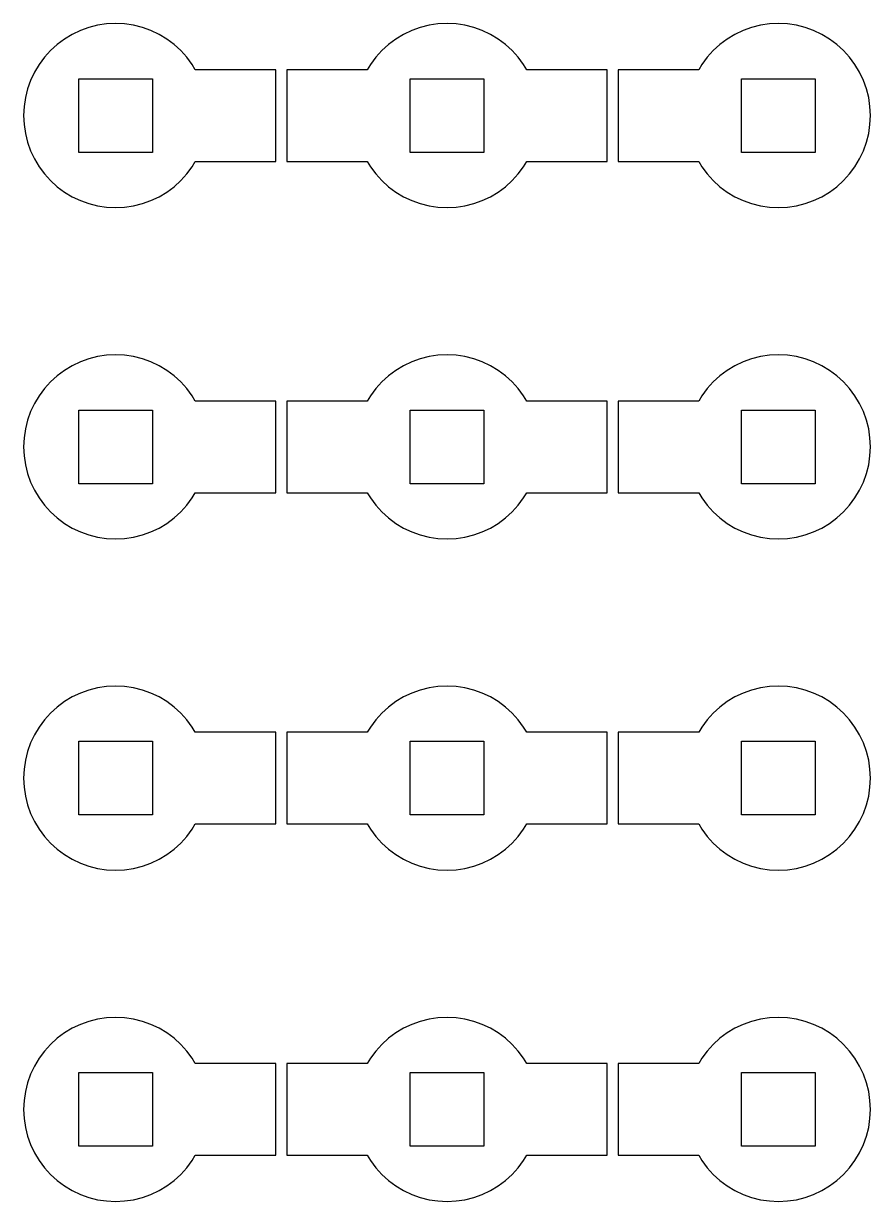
# Model space of a CAD drawing. Extents: x -73 to 181, y -8 to 80.
# Drawn here: x 2 to 25, y 2 to 34 of the extents above; entities that cross this region are included whole.
import ezdxf

# ---------------------------------------------------------------- set-up
doc = ezdxf.new("R2010")
doc.units = 0

msp = doc.modelspace()

# ---------------------------------------------------------------- linework, layer by layer
for p, q in [((4.01228, 33.952), (3.77429, 33.8923)), ((4.25496, 33.988), (4.01228, 33.952)), ((4.5, 34), (4.25496, 33.988)), ((4.74506, 33.988), (4.5, 34)), ((4.98773, 33.952), (4.74506, 33.988)), ((5.22572, 33.8923), (4.98773, 33.952)), ((13.0123, 33.952), (12.7743, 33.8923)), ((13.2549, 33.988), (13.0123, 33.952)), ((13.5, 34), (13.2549, 33.988)), ((13.7451, 33.988), (13.5, 34)), ((13.9877, 33.952), (13.7451, 33.988)), ((14.2257, 33.8923), (13.9877, 33.952)), ((22.0123, 33.952), (21.7743, 33.8923)), ((22.2549, 33.988), (22.0123, 33.952)), ((22.5, 34), (22.2549, 33.988)), ((22.745, 33.988), (22.5, 34)), ((22.9877, 33.952), (22.745, 33.988)), ((23.2257, 33.8923), (22.9877, 33.952)), ((3.32152, 33.7048), (3.11108, 33.5787)), ((3.5433, 33.8097), (3.32152, 33.7048)), ((3.77429, 33.8923), (3.5433, 33.8097)), ((5.45671, 33.8097), (5.22572, 33.8923)), ((5.6785, 33.7048), (5.45671, 33.8097)), ((5.88893, 33.5787), (5.6785, 33.7048)), ((12.3215, 33.7048), (12.1111, 33.5787)), ((12.5433, 33.8097), (12.3215, 33.7048)), ((12.7743, 33.8923), (12.5433, 33.8097)), ((14.4567, 33.8097), (14.2257, 33.8923)), ((14.6785, 33.7048), (14.4567, 33.8097)), ((14.8889, 33.5787), (14.6785, 33.7048)), ((21.3215, 33.7048), (21.1111, 33.5787)), ((21.5433, 33.8097), (21.3215, 33.7048)), ((21.7743, 33.8923), (21.5433, 33.8097)), ((23.4567, 33.8097), (23.2257, 33.8923)), ((23.6785, 33.7048), (23.4567, 33.8097)), ((23.8889, 33.5787), (23.6785, 33.7048)), ((2.91403, 33.4325), (2.73224, 33.2678)), ((3.11108, 33.5787), (2.91403, 33.4325)), ((6.08598, 33.4325), (5.88893, 33.5787)), ((6.26778, 33.2678), (6.08598, 33.4325)), ((11.914, 33.4325), (11.7322, 33.2678)), ((12.1111, 33.5787), (11.914, 33.4325)), ((15.086, 33.4325), (14.8889, 33.5787)), ((15.2678, 33.2678), (15.086, 33.4325)), ((20.914, 33.4325), (20.7322, 33.2678)), ((21.1111, 33.5787), (20.914, 33.4325)), ((24.086, 33.4325), (23.8889, 33.5787)), ((24.2678, 33.2678), (24.086, 33.4325)), ((2.56747, 33.086), (2.42134, 32.8889)), ((2.73224, 33.2678), (2.56747, 33.086)), ((6.43254, 33.086), (6.26778, 33.2678)), ((6.57867, 32.8889), (6.43254, 33.086)), ((11.5675, 33.086), (11.4213, 32.8889)), ((11.7322, 33.2678), (11.5675, 33.086)), ((15.4325, 33.086), (15.2678, 33.2678)), ((15.5787, 32.8889), (15.4325, 33.086)), ((20.5675, 33.086), (20.4213, 32.8889)), ((20.7322, 33.2678), (20.5675, 33.086)), ((24.4325, 33.086), (24.2678, 33.2678)), ((24.5787, 32.8889), (24.4325, 33.086)), ((2.29521, 32.6785), (2.19031, 32.4567)), ((2.42134, 32.8889), (2.29521, 32.6785)), ((6.66493, 32.745), (6.57867, 32.8889)), ((8.85001, 32.745), (6.66493, 32.745)), ((8.85001, 30.255), (8.85001, 32.745)), ((11.3351, 32.745), (9.14999, 32.745)), ((9.14999, 32.745), (9.14999, 30.255)), ((11.4213, 32.8889), (11.3351, 32.745)), ((15.6649, 32.745), (15.5787, 32.8889)), ((17.85, 32.745), (15.6649, 32.745)), ((17.85, 30.255), (17.85, 32.745)), ((20.3351, 32.745), (18.15, 32.745)), ((18.15, 32.745), (18.15, 30.255)), ((20.4213, 32.8889), (20.3351, 32.745)), ((24.7048, 32.6785), (24.5787, 32.8889)), ((24.8097, 32.4567), (24.7048, 32.6785)), ((2.19031, 32.4567), (2.10765, 32.2257)), ((3.5, 30.5), (3.5, 32.5)), ((3.5, 32.5), (5.5, 32.5)), ((5.5, 32.5), (5.5, 30.5)), ((12.5, 30.5), (12.5, 32.5)), ((12.5, 32.5), (14.5, 32.5)), ((14.5, 32.5), (14.5, 30.5)), ((21.5, 30.5), (21.5, 32.5)), ((21.5, 32.5), (23.5, 32.5)), ((23.5, 32.5), (23.5, 30.5)), ((24.8923, 32.2257), (24.8097, 32.4567)), ((2.10765, 32.2257), (2.04805, 31.9877)), ((24.952, 31.9877), (24.8923, 32.2257)), ((2.01204, 31.745), (2, 31.5)), ((2.04805, 31.9877), (2.01204, 31.745)), ((24.988, 31.745), (24.952, 31.9877)), ((25, 31.5), (24.988, 31.745)), ((2, 31.5), (2.01204, 31.255)), ((24.988, 31.255), (25, 31.5)), ((2.01204, 31.255), (2.04805, 31.0123)), ((24.952, 31.0123), (24.988, 31.255)), ((2.04805, 31.0123), (2.10765, 30.7743)), ((2.10765, 30.7743), (2.19031, 30.5433)), ((24.8097, 30.5433), (24.8923, 30.7743)), ((24.8923, 30.7743), (24.952, 31.0123)), ((2.19031, 30.5433), (2.29521, 30.3215)), ((5.5, 30.5), (3.5, 30.5)), ((14.5, 30.5), (12.5, 30.5)), ((23.5, 30.5), (21.5, 30.5)), ((24.7048, 30.3215), (24.8097, 30.5433)), ((2.29521, 30.3215), (2.42134, 30.1111)), ((2.42134, 30.1111), (2.56747, 29.914)), ((6.43254, 29.914), (6.57867, 30.1111)), ((6.57867, 30.1111), (6.66493, 30.255)), ((6.66493, 30.255), (8.85001, 30.255)), ((9.14999, 30.255), (11.3351, 30.255)), ((11.3351, 30.255), (11.4213, 30.1111)), ((11.4213, 30.1111), (11.5675, 29.914)), ((15.4325, 29.914), (15.5787, 30.1111)), ((15.5787, 30.1111), (15.6649, 30.255)), ((15.6649, 30.255), (17.85, 30.255)), ((18.15, 30.255), (20.3351, 30.255)), ((20.3351, 30.255), (20.4213, 30.1111)), ((20.4213, 30.1111), (20.5675, 29.914)), ((24.4325, 29.914), (24.5787, 30.1111)), ((24.5787, 30.1111), (24.7048, 30.3215)), ((2.56747, 29.914), (2.73224, 29.7322)), ((6.26778, 29.7322), (6.43254, 29.914)), ((11.5675, 29.914), (11.7322, 29.7322)), ((15.2678, 29.7322), (15.4325, 29.914)), ((20.5675, 29.914), (20.7322, 29.7322)), ((24.2678, 29.7322), (24.4325, 29.914)), ((2.73224, 29.7322), (2.91403, 29.5675)), ((2.91403, 29.5675), (3.11108, 29.4213)), ((5.88893, 29.4213), (6.08598, 29.5675)), ((6.08598, 29.5675), (6.26778, 29.7322)), ((11.7322, 29.7322), (11.914, 29.5675)), ((11.914, 29.5675), (12.1111, 29.4213)), ((14.8889, 29.4213), (15.086, 29.5675)), ((15.086, 29.5675), (15.2678, 29.7322)), ((20.7322, 29.7322), (20.914, 29.5675)), ((20.914, 29.5675), (21.1111, 29.4213)), ((23.8889, 29.4213), (24.086, 29.5675)), ((24.086, 29.5675), (24.2678, 29.7322)), ((3.11108, 29.4213), (3.32152, 29.2952)), ((3.32152, 29.2952), (3.5433, 29.1903)), ((3.5433, 29.1903), (3.77429, 29.1077)), ((5.22572, 29.1077), (5.45671, 29.1903)), ((5.45671, 29.1903), (5.6785, 29.2952)), ((5.6785, 29.2952), (5.88893, 29.4213)), ((12.1111, 29.4213), (12.3215, 29.2952)), ((12.3215, 29.2952), (12.5433, 29.1903)), ((12.5433, 29.1903), (12.7743, 29.1077)), ((14.2257, 29.1077), (14.4567, 29.1903)), ((14.4567, 29.1903), (14.6785, 29.2952)), ((14.6785, 29.2952), (14.8889, 29.4213)), ((21.1111, 29.4213), (21.3215, 29.2952)), ((21.3215, 29.2952), (21.5433, 29.1903)), ((21.5433, 29.1903), (21.7743, 29.1077)), ((23.2257, 29.1077), (23.4567, 29.1903)), ((23.4567, 29.1903), (23.6785, 29.2952)), ((23.6785, 29.2952), (23.8889, 29.4213)), ((3.77429, 29.1077), (4.01228, 29.048)), ((4.01228, 29.048), (4.25496, 29.012)), ((4.25496, 29.012), (4.5, 29)), ((4.5, 29), (4.74506, 29.012)), ((4.74506, 29.012), (4.98773, 29.048)), ((4.98773, 29.048), (5.22572, 29.1077)), ((12.7743, 29.1077), (13.0123, 29.048)), ((13.0123, 29.048), (13.2549, 29.012)), ((13.2549, 29.012), (13.5, 29)), ((13.5, 29), (13.7451, 29.012)), ((13.7451, 29.012), (13.9877, 29.048)), ((13.9877, 29.048), (14.2257, 29.1077)), ((21.7743, 29.1077), (22.0123, 29.048)), ((22.0123, 29.048), (22.2549, 29.012)), ((22.2549, 29.012), (22.5, 29)), ((22.5, 29), (22.745, 29.012)), ((22.745, 29.012), (22.9877, 29.048)), ((22.9877, 29.048), (23.2257, 29.1077)), ((4.25496, 24.988), (4.01228, 24.952)), ((4.5, 25), (4.25496, 24.988)), ((4.74506, 24.988), (4.5, 25)), ((4.98773, 24.952), (4.74506, 24.988)), ((13.2549, 24.988), (13.0123, 24.952)), ((13.5, 25), (13.2549, 24.988)), ((13.7451, 24.988), (13.5, 25)), ((13.9877, 24.952), (13.7451, 24.988)), ((22.2549, 24.988), (22.0123, 24.952)), ((22.5, 25), (22.2549, 24.988)), ((22.745, 24.988), (22.5, 25)), ((22.9877, 24.952), (22.745, 24.988)), ((3.32152, 24.7048), (3.11108, 24.5787)), ((3.5433, 24.8097), (3.32152, 24.7048)), ((3.77429, 24.8923), (3.5433, 24.8097)), ((4.01228, 24.952), (3.77429, 24.8923)), ((5.22572, 24.8923), (4.98773, 24.952)), ((5.45671, 24.8097), (5.22572, 24.8923)), ((5.6785, 24.7048), (5.45671, 24.8097)), ((5.88893, 24.5787), (5.6785, 24.7048)), ((12.3215, 24.7048), (12.1111, 24.5787)), ((12.5433, 24.8097), (12.3215, 24.7048)), ((12.7743, 24.8923), (12.5433, 24.8097)), ((13.0123, 24.952), (12.7743, 24.8923)), ((14.2257, 24.8923), (13.9877, 24.952)), ((14.4567, 24.8097), (14.2257, 24.8923)), ((14.6785, 24.7048), (14.4567, 24.8097)), ((14.8889, 24.5787), (14.6785, 24.7048)), ((21.3215, 24.7048), (21.1111, 24.5787)), ((21.5433, 24.8097), (21.3215, 24.7048)), ((21.7743, 24.8923), (21.5433, 24.8097)), ((22.0123, 24.952), (21.7743, 24.8923)), ((23.2257, 24.8923), (22.9877, 24.952)), ((23.4567, 24.8097), (23.2257, 24.8923)), ((23.6785, 24.7048), (23.4567, 24.8097)), ((23.8889, 24.5787), (23.6785, 24.7048)), ((2.91403, 24.4325), (2.73224, 24.2678)), ((3.11108, 24.5787), (2.91403, 24.4325)), ((6.08598, 24.4325), (5.88893, 24.5787)), ((6.26778, 24.2678), (6.08598, 24.4325)), ((11.914, 24.4325), (11.7322, 24.2678)), ((12.1111, 24.5787), (11.914, 24.4325)), ((15.086, 24.4325), (14.8889, 24.5787)), ((15.2678, 24.2678), (15.086, 24.4325)), ((20.914, 24.4325), (20.7322, 24.2678)), ((21.1111, 24.5787), (20.914, 24.4325)), ((24.086, 24.4325), (23.8889, 24.5787)), ((24.2678, 24.2678), (24.086, 24.4325)), ((2.56747, 24.086), (2.42134, 23.8889)), ((2.73224, 24.2678), (2.56747, 24.086)), ((6.43254, 24.086), (6.26778, 24.2678)), ((6.57867, 23.8889), (6.43254, 24.086)), ((11.5675, 24.086), (11.4213, 23.8889)), ((11.7322, 24.2678), (11.5675, 24.086)), ((15.4325, 24.086), (15.2678, 24.2678)), ((15.5787, 23.8889), (15.4325, 24.086)), ((20.5675, 24.086), (20.4213, 23.8889)), ((20.7322, 24.2678), (20.5675, 24.086)), ((24.4325, 24.086), (24.2678, 24.2678)), ((24.5787, 23.8889), (24.4325, 24.086)), ((2.42134, 23.8889), (2.29521, 23.6785)), ((6.66493, 23.745), (6.57867, 23.8889)), ((8.85001, 23.745), (6.66493, 23.745)), ((8.85001, 21.255), (8.85001, 23.745)), ((11.3351, 23.745), (9.14999, 23.745)), ((9.14999, 23.745), (9.14999, 21.255)), ((11.4213, 23.8889), (11.3351, 23.745)), ((15.6649, 23.745), (15.5787, 23.8889)), ((17.85, 23.745), (15.6649, 23.745)), ((17.85, 21.255), (17.85, 23.745)), ((20.3351, 23.745), (18.15, 23.745)), ((18.15, 23.745), (18.15, 21.255)), ((20.4213, 23.8889), (20.3351, 23.745)), ((24.7048, 23.6785), (24.5787, 23.8889)), ((2.19031, 23.4567), (2.10765, 23.2257)), ((2.29521, 23.6785), (2.19031, 23.4567)), ((3.5, 21.5), (3.5, 23.5)), ((3.5, 23.5), (5.5, 23.5)), ((5.5, 23.5), (5.5, 21.5)), ((12.5, 21.5), (12.5, 23.5)), ((12.5, 23.5), (14.5, 23.5)), ((14.5, 23.5), (14.5, 21.5)), ((21.5, 21.5), (21.5, 23.5)), ((21.5, 23.5), (23.5, 23.5)), ((23.5, 23.5), (23.5, 21.5)), ((24.8097, 23.4567), (24.7048, 23.6785)), ((24.8923, 23.2257), (24.8097, 23.4567)), ((2.10765, 23.2257), (2.04805, 22.9877)), ((24.952, 22.9877), (24.8923, 23.2257)), ((2.01204, 22.745), (2, 22.5)), ((2.04805, 22.9877), (2.01204, 22.745)), ((24.988, 22.745), (24.952, 22.9877)), ((25, 22.5), (24.988, 22.745)), ((2, 22.5), (2.01204, 22.255)), ((24.988, 22.255), (25, 22.5)), ((2.01204, 22.255), (2.04805, 22.0123)), ((24.952, 22.0123), (24.988, 22.255)), ((2.04805, 22.0123), (2.10765, 21.7743)), ((2.10765, 21.7743), (2.19031, 21.5433)), ((24.8097, 21.5433), (24.8923, 21.7743)), ((24.8923, 21.7743), (24.952, 22.0123)), ((2.19031, 21.5433), (2.29521, 21.3215)), ((5.5, 21.5), (3.5, 21.5)), ((14.5, 21.5), (12.5, 21.5)), ((23.5, 21.5), (21.5, 21.5)), ((24.7048, 21.3215), (24.8097, 21.5433)), ((2.29521, 21.3215), (2.42134, 21.1111)), ((6.57867, 21.1111), (6.66493, 21.255)), ((6.66493, 21.255), (8.85001, 21.255)), ((9.14999, 21.255), (11.3351, 21.255)), ((11.3351, 21.255), (11.4213, 21.1111)), ((15.5787, 21.1111), (15.6649, 21.255)), ((15.6649, 21.255), (17.85, 21.255)), ((18.15, 21.255), (20.3351, 21.255)), ((20.3351, 21.255), (20.4213, 21.1111)), ((24.5787, 21.1111), (24.7048, 21.3215)), ((2.42134, 21.1111), (2.56747, 20.914)), ((2.56747, 20.914), (2.73224, 20.7322)), ((6.26778, 20.7322), (6.43254, 20.914)), ((6.43254, 20.914), (6.57867, 21.1111)), ((11.4213, 21.1111), (11.5675, 20.914)), ((11.5675, 20.914), (11.7322, 20.7322)), ((15.2678, 20.7322), (15.4325, 20.914)), ((15.4325, 20.914), (15.5787, 21.1111)), ((20.4213, 21.1111), (20.5675, 20.914)), ((20.5675, 20.914), (20.7322, 20.7322)), ((24.2678, 20.7322), (24.4325, 20.914)), ((24.4325, 20.914), (24.5787, 21.1111)), ((2.73224, 20.7322), (2.91403, 20.5675)), ((2.91403, 20.5675), (3.11108, 20.4213)), ((5.88893, 20.4213), (6.08598, 20.5675)), ((6.08598, 20.5675), (6.26778, 20.7322)), ((11.7322, 20.7322), (11.914, 20.5675)), ((11.914, 20.5675), (12.1111, 20.4213)), ((14.8889, 20.4213), (15.086, 20.5675)), ((15.086, 20.5675), (15.2678, 20.7322)), ((20.7322, 20.7322), (20.914, 20.5675)), ((20.914, 20.5675), (21.1111, 20.4213)), ((23.8889, 20.4213), (24.086, 20.5675)), ((24.086, 20.5675), (24.2678, 20.7322)), ((3.11108, 20.4213), (3.32152, 20.2952)), ((3.32152, 20.2952), (3.5433, 20.1903)), ((3.5433, 20.1903), (3.77429, 20.1077)), ((5.22572, 20.1077), (5.45671, 20.1903)), ((5.45671, 20.1903), (5.6785, 20.2952)), ((5.6785, 20.2952), (5.88893, 20.4213)), ((12.1111, 20.4213), (12.3215, 20.2952)), ((12.3215, 20.2952), (12.5433, 20.1903)), ((12.5433, 20.1903), (12.7743, 20.1077)), ((14.2257, 20.1077), (14.4567, 20.1903)), ((14.4567, 20.1903), (14.6785, 20.2952)), ((14.6785, 20.2952), (14.8889, 20.4213)), ((21.1111, 20.4213), (21.3215, 20.2952)), ((21.3215, 20.2952), (21.5433, 20.1903)), ((21.5433, 20.1903), (21.7743, 20.1077)), ((23.2257, 20.1077), (23.4567, 20.1903)), ((23.4567, 20.1903), (23.6785, 20.2952)), ((23.6785, 20.2952), (23.8889, 20.4213)), ((3.77429, 20.1077), (4.01228, 20.048)), ((4.01228, 20.048), (4.25496, 20.012)), ((4.25496, 20.012), (4.5, 20)), ((4.5, 20), (4.74506, 20.012)), ((4.74506, 20.012), (4.98773, 20.048)), ((4.98773, 20.048), (5.22572, 20.1077)), ((12.7743, 20.1077), (13.0123, 20.048)), ((13.0123, 20.048), (13.2549, 20.012)), ((13.2549, 20.012), (13.5, 20)), ((13.5, 20), (13.7451, 20.012)), ((13.7451, 20.012), (13.9877, 20.048)), ((13.9877, 20.048), (14.2257, 20.1077)), ((21.7743, 20.1077), (22.0123, 20.048)), ((22.0123, 20.048), (22.2549, 20.012)), ((22.2549, 20.012), (22.5, 20)), ((22.5, 20), (22.745, 20.012)), ((22.745, 20.012), (22.9877, 20.048)), ((22.9877, 20.048), (23.2257, 20.1077)), ((4.5, 16), (4.25496, 15.988)), ((4.74506, 15.988), (4.5, 16)), ((13.5, 16), (13.2549, 15.988)), ((13.7451, 15.988), (13.5, 16)), ((22.5, 16), (22.2549, 15.988)), ((22.745, 15.988), (22.5, 16)), ((3.32152, 15.7048), (3.11108, 15.5787)), ((3.5433, 15.8097), (3.32152, 15.7048)), ((3.77429, 15.8923), (3.5433, 15.8097)), ((4.01228, 15.952), (3.77429, 15.8923)), ((4.25496, 15.988), (4.01228, 15.952)), ((4.98773, 15.952), (4.74506, 15.988)), ((5.22572, 15.8923), (4.98773, 15.952)), ((5.45671, 15.8097), (5.22572, 15.8923)), ((5.6785, 15.7048), (5.45671, 15.8097)), ((5.88893, 15.5787), (5.6785, 15.7048)), ((12.3215, 15.7048), (12.1111, 15.5787)), ((12.5433, 15.8097), (12.3215, 15.7048)), ((12.7743, 15.8923), (12.5433, 15.8097)), ((13.0123, 15.952), (12.7743, 15.8923)), ((13.2549, 15.988), (13.0123, 15.952)), ((13.9877, 15.952), (13.7451, 15.988)), ((14.2257, 15.8923), (13.9877, 15.952)), ((14.4567, 15.8097), (14.2257, 15.8923)), ((14.6785, 15.7048), (14.4567, 15.8097)), ((14.8889, 15.5787), (14.6785, 15.7048)), ((21.3215, 15.7048), (21.1111, 15.5787)), ((21.5433, 15.8097), (21.3215, 15.7048)), ((21.7743, 15.8923), (21.5433, 15.8097)), ((22.0123, 15.952), (21.7743, 15.8923)), ((22.2549, 15.988), (22.0123, 15.952)), ((22.9877, 15.952), (22.745, 15.988)), ((23.2257, 15.8923), (22.9877, 15.952)), ((23.4567, 15.8097), (23.2257, 15.8923)), ((23.6785, 15.7048), (23.4567, 15.8097)), ((23.8889, 15.5787), (23.6785, 15.7048)), ((2.91403, 15.4325), (2.73224, 15.2678)), ((3.11108, 15.5787), (2.91403, 15.4325)), ((6.08598, 15.4325), (5.88893, 15.5787)), ((6.26778, 15.2678), (6.08598, 15.4325)), ((11.914, 15.4325), (11.7322, 15.2678)), ((12.1111, 15.5787), (11.914, 15.4325)), ((15.086, 15.4325), (14.8889, 15.5787)), ((15.2678, 15.2678), (15.086, 15.4325)), ((20.914, 15.4325), (20.7322, 15.2678)), ((21.1111, 15.5787), (20.914, 15.4325)), ((24.086, 15.4325), (23.8889, 15.5787)), ((24.2678, 15.2678), (24.086, 15.4325)), ((2.56747, 15.086), (2.42134, 14.8889)), ((2.73224, 15.2678), (2.56747, 15.086)), ((6.43254, 15.086), (6.26778, 15.2678)), ((6.57867, 14.8889), (6.43254, 15.086)), ((11.5675, 15.086), (11.4213, 14.8889)), ((11.7322, 15.2678), (11.5675, 15.086)), ((15.4325, 15.086), (15.2678, 15.2678)), ((15.5787, 14.8889), (15.4325, 15.086)), ((20.5675, 15.086), (20.4213, 14.8889)), ((20.7322, 15.2678), (20.5675, 15.086)), ((24.4325, 15.086), (24.2678, 15.2678)), ((24.5787, 14.8889), (24.4325, 15.086)), ((2.42134, 14.8889), (2.29521, 14.6785)), ((6.66493, 14.745), (6.57867, 14.8889)), ((8.85001, 14.745), (6.66493, 14.745)), ((8.85001, 12.255), (8.85001, 14.745)), ((11.3351, 14.745), (9.14999, 14.745)), ((9.14999, 14.745), (9.14999, 12.255)), ((11.4213, 14.8889), (11.3351, 14.745)), ((15.6649, 14.745), (15.5787, 14.8889)), ((17.85, 14.745), (15.6649, 14.745)), ((17.85, 12.255), (17.85, 14.745)), ((20.3351, 14.745), (18.15, 14.745)), ((18.15, 14.745), (18.15, 12.255)), ((20.4213, 14.8889), (20.3351, 14.745)), ((24.7048, 14.6785), (24.5787, 14.8889)), ((2.19031, 14.4567), (2.10765, 14.2257)), ((2.29521, 14.6785), (2.19031, 14.4567)), ((3.5, 12.5), (3.5, 14.5)), ((3.5, 14.5), (5.5, 14.5)), ((5.5, 14.5), (5.5, 12.5)), ((12.5, 12.5), (12.5, 14.5)), ((12.5, 14.5), (14.5, 14.5)), ((14.5, 14.5), (14.5, 12.5)), ((21.5, 12.5), (21.5, 14.5)), ((21.5, 14.5), (23.5, 14.5)), ((23.5, 14.5), (23.5, 12.5)), ((24.8097, 14.4567), (24.7048, 14.6785)), ((24.8923, 14.2257), (24.8097, 14.4567)), ((2.10765, 14.2257), (2.04805, 13.9877)), ((24.952, 13.9877), (24.8923, 14.2257)), ((2.04805, 13.9877), (2.01204, 13.745)), ((24.988, 13.745), (24.952, 13.9877)), ((2.01204, 13.745), (2, 13.5)), ((2, 13.5), (2.01204, 13.255)), ((25, 13.5), (24.988, 13.745)), ((24.988, 13.255), (25, 13.5)), ((2.01204, 13.255), (2.04805, 13.0123)), ((24.952, 13.0123), (24.988, 13.255)), ((2.04805, 13.0123), (2.10765, 12.7743)), ((24.8923, 12.7743), (24.952, 13.0123)), ((2.10765, 12.7743), (2.19031, 12.5433)), ((2.19031, 12.5433), (2.29521, 12.3215)), ((5.5, 12.5), (3.5, 12.5)), ((14.5, 12.5), (12.5, 12.5)), ((23.5, 12.5), (21.5, 12.5)), ((24.7048, 12.3215), (24.8097, 12.5433)), ((24.8097, 12.5433), (24.8923, 12.7743)), ((2.29521, 12.3215), (2.42134, 12.1111)), ((6.57867, 12.1111), (6.66493, 12.255)), ((6.66493, 12.255), (8.85001, 12.255)), ((9.14999, 12.255), (11.3351, 12.255)), ((11.3351, 12.255), (11.4213, 12.1111)), ((15.5787, 12.1111), (15.6649, 12.255)), ((15.6649, 12.255), (17.85, 12.255)), ((18.15, 12.255), (20.3351, 12.255)), ((20.3351, 12.255), (20.4213, 12.1111)), ((24.5787, 12.1111), (24.7048, 12.3215)), ((2.42134, 12.1111), (2.56747, 11.914)), ((2.56747, 11.914), (2.73224, 11.7322)), ((6.26778, 11.7322), (6.43254, 11.914)), ((6.43254, 11.914), (6.57867, 12.1111)), ((11.4213, 12.1111), (11.5675, 11.914)), ((11.5675, 11.914), (11.7322, 11.7322)), ((15.2678, 11.7322), (15.4325, 11.914)), ((15.4325, 11.914), (15.5787, 12.1111)), ((20.4213, 12.1111), (20.5675, 11.914)), ((20.5675, 11.914), (20.7322, 11.7322)), ((24.2678, 11.7322), (24.4325, 11.914)), ((24.4325, 11.914), (24.5787, 12.1111)), ((2.73224, 11.7322), (2.91403, 11.5675)), ((2.91403, 11.5675), (3.11108, 11.4213)), ((5.88893, 11.4213), (6.08598, 11.5675)), ((6.08598, 11.5675), (6.26778, 11.7322)), ((11.7322, 11.7322), (11.914, 11.5675)), ((11.914, 11.5675), (12.1111, 11.4213)), ((14.8889, 11.4213), (15.086, 11.5675)), ((15.086, 11.5675), (15.2678, 11.7322)), ((20.7322, 11.7322), (20.914, 11.5675)), ((20.914, 11.5675), (21.1111, 11.4213)), ((23.8889, 11.4213), (24.086, 11.5675)), ((24.086, 11.5675), (24.2678, 11.7322)), ((3.11108, 11.4213), (3.32152, 11.2952)), ((3.32152, 11.2952), (3.5433, 11.1903)), ((5.45671, 11.1903), (5.6785, 11.2952)), ((5.6785, 11.2952), (5.88893, 11.4213)), ((12.1111, 11.4213), (12.3215, 11.2952)), ((12.3215, 11.2952), (12.5433, 11.1903)), ((14.4567, 11.1903), (14.6785, 11.2952)), ((14.6785, 11.2952), (14.8889, 11.4213)), ((21.1111, 11.4213), (21.3215, 11.2952)), ((21.3215, 11.2952), (21.5433, 11.1903)), ((23.4567, 11.1903), (23.6785, 11.2952)), ((23.6785, 11.2952), (23.8889, 11.4213)), ((3.5433, 11.1903), (3.77429, 11.1077)), ((3.77429, 11.1077), (4.01228, 11.048)), ((4.01228, 11.048), (4.25496, 11.012)), ((4.25496, 11.012), (4.5, 11)), ((4.5, 11), (4.74506, 11.012)), ((4.74506, 11.012), (4.98773, 11.048)), ((4.98773, 11.048), (5.22572, 11.1077)), ((5.22572, 11.1077), (5.45671, 11.1903)), ((12.5433, 11.1903), (12.7743, 11.1077)), ((12.7743, 11.1077), (13.0123, 11.048)), ((13.0123, 11.048), (13.2549, 11.012)), ((13.2549, 11.012), (13.5, 11)), ((13.5, 11), (13.7451, 11.012)), ((13.7451, 11.012), (13.9877, 11.048)), ((13.9877, 11.048), (14.2257, 11.1077)), ((14.2257, 11.1077), (14.4567, 11.1903)), ((21.5433, 11.1903), (21.7743, 11.1077)), ((21.7743, 11.1077), (22.0123, 11.048)), ((22.0123, 11.048), (22.2549, 11.012)), ((22.2549, 11.012), (22.5, 11)), ((22.5, 11), (22.745, 11.012)), ((22.745, 11.012), (22.9877, 11.048)), ((22.9877, 11.048), (23.2257, 11.1077)), ((23.2257, 11.1077), (23.4567, 11.1903)), ((3.5433, 6.80969), (3.32152, 6.70479)), ((3.77429, 6.89235), (3.5433, 6.80969)), ((4.01228, 6.95195), (3.77429, 6.89235)), ((4.25496, 6.98796), (4.01228, 6.95195)), ((4.5, 7), (4.25496, 6.98796)), ((4.74506, 6.98796), (4.5, 7)), ((4.98773, 6.95195), (4.74506, 6.98796)), ((5.22572, 6.89235), (4.98773, 6.95195)), ((5.45671, 6.80969), (5.22572, 6.89235)), ((5.6785, 6.70479), (5.45671, 6.80969)), ((12.5433, 6.80969), (12.3215, 6.70479)), ((12.7743, 6.89235), (12.5433, 6.80969)), ((13.0123, 6.95195), (12.7743, 6.89235)), ((13.2549, 6.98796), (13.0123, 6.95195)), ((13.5, 7), (13.2549, 6.98796)), ((13.7451, 6.98796), (13.5, 7)), ((13.9877, 6.95195), (13.7451, 6.98796)), ((14.2257, 6.89235), (13.9877, 6.95195)), ((14.4567, 6.80969), (14.2257, 6.89235)), ((14.6785, 6.70479), (14.4567, 6.80969)), ((21.5433, 6.80969), (21.3215, 6.70479)), ((21.7743, 6.89235), (21.5433, 6.80969)), ((22.0123, 6.95195), (21.7743, 6.89235)), ((22.2549, 6.98796), (22.0123, 6.95195)), ((22.5, 7), (22.2549, 6.98796)), ((22.745, 6.98796), (22.5, 7)), ((22.9877, 6.95195), (22.745, 6.98796)), ((23.2257, 6.89235), (22.9877, 6.95195)), ((23.4567, 6.80969), (23.2257, 6.89235)), ((23.6785, 6.70479), (23.4567, 6.80969)), ((2.91403, 6.43253), (2.73224, 6.26776)), ((3.11108, 6.57866), (2.91403, 6.43253)), ((3.32152, 6.70479), (3.11108, 6.57866)), ((5.88893, 6.57866), (5.6785, 6.70479)), ((6.08598, 6.43253), (5.88893, 6.57866)), ((6.26778, 6.26776), (6.08598, 6.43253)), ((11.914, 6.43253), (11.7322, 6.26776)), ((12.1111, 6.57866), (11.914, 6.43253)), ((12.3215, 6.70479), (12.1111, 6.57866)), ((14.8889, 6.57866), (14.6785, 6.70479)), ((15.086, 6.43253), (14.8889, 6.57866)), ((15.2678, 6.26776), (15.086, 6.43253)), ((20.914, 6.43253), (20.7322, 6.26776)), ((21.1111, 6.57866), (20.914, 6.43253)), ((21.3215, 6.70479), (21.1111, 6.57866)), ((23.8889, 6.57866), (23.6785, 6.70479)), ((24.086, 6.43253), (23.8889, 6.57866)), ((24.2678, 6.26776), (24.086, 6.43253)), ((2.56747, 6.08597), (2.42134, 5.88892)), ((2.73224, 6.26776), (2.56747, 6.08597)), ((6.43254, 6.08597), (6.26778, 6.26776)), ((6.57867, 5.88892), (6.43254, 6.08597)), ((11.5675, 6.08597), (11.4213, 5.88892)), ((11.7322, 6.26776), (11.5675, 6.08597)), ((15.4325, 6.08597), (15.2678, 6.26776)), ((15.5787, 5.88892), (15.4325, 6.08597)), ((20.5675, 6.08597), (20.4213, 5.88892)), ((20.7322, 6.26776), (20.5675, 6.08597)), ((24.4325, 6.08597), (24.2678, 6.26776)), ((24.5787, 5.88892), (24.4325, 6.08597)), ((2.42134, 5.88892), (2.29521, 5.67848)), ((6.66493, 5.745), (6.57867, 5.88892)), ((11.4213, 5.88892), (11.3351, 5.745)), ((15.6649, 5.745), (15.5787, 5.88892)), ((20.4213, 5.88892), (20.3351, 5.745)), ((24.7048, 5.67848), (24.5787, 5.88892)), ((2.19031, 5.4567), (2.10765, 5.22571)), ((2.29521, 5.67848), (2.19031, 5.4567)), ((3.5, 3.5), (3.5, 5.5)), ((3.5, 5.5), (5.5, 5.5)), ((5.5, 5.5), (5.5, 3.5)), ((8.85001, 5.745), (6.66493, 5.745)), ((8.85001, 3.255), (8.85001, 5.745)), ((11.3351, 5.745), (9.14999, 5.745)), ((9.14999, 5.745), (9.14999, 3.255)), ((12.5, 3.5), (12.5, 5.5)), ((12.5, 5.5), (14.5, 5.5)), ((14.5, 5.5), (14.5, 3.5)), ((17.85, 5.745), (15.6649, 5.745)), ((17.85, 3.255), (17.85, 5.745)), ((20.3351, 5.745), (18.15, 5.745)), ((18.15, 5.745), (18.15, 3.255)), ((21.5, 3.5), (21.5, 5.5)), ((21.5, 5.5), (23.5, 5.5)), ((23.5, 5.5), (23.5, 3.5)), ((24.8097, 5.4567), (24.7048, 5.67848)), ((24.8923, 5.22571), (24.8097, 5.4567)), ((2.10765, 5.22571), (2.04805, 4.98772)), ((24.952, 4.98772), (24.8923, 5.22571)), ((2.04805, 4.98772), (2.01204, 4.74504)), ((24.988, 4.74504), (24.952, 4.98772)), ((2.01204, 4.74504), (2, 4.5)), ((2, 4.5), (2.01204, 4.25496)), ((25, 4.5), (24.988, 4.74504)), ((24.988, 4.25496), (25, 4.5)), ((2.01204, 4.25496), (2.04805, 4.01228)), ((24.952, 4.01228), (24.988, 4.25496)), ((2.04805, 4.01228), (2.10765, 3.77429)), ((24.8923, 3.77429), (24.952, 4.01228)), ((2.10765, 3.77429), (2.19031, 3.5433)), ((2.19031, 3.5433), (2.29521, 3.32152)), ((24.7048, 3.32152), (24.8097, 3.5433)), ((24.8097, 3.5433), (24.8923, 3.77429)), ((2.29521, 3.32152), (2.42134, 3.11108)), ((5.5, 3.5), (3.5, 3.5)), ((6.57867, 3.11108), (6.66493, 3.255)), ((6.66493, 3.255), (8.85001, 3.255)), ((9.14999, 3.255), (11.3351, 3.255)), ((11.3351, 3.255), (11.4213, 3.11108)), ((14.5, 3.5), (12.5, 3.5)), ((15.5787, 3.11108), (15.6649, 3.255)), ((15.6649, 3.255), (17.85, 3.255)), ((18.15, 3.255), (20.3351, 3.255)), ((20.3351, 3.255), (20.4213, 3.11108)), ((23.5, 3.5), (21.5, 3.5)), ((24.5787, 3.11108), (24.7048, 3.32152)), ((2.42134, 3.11108), (2.56747, 2.91403)), ((2.56747, 2.91403), (2.73224, 2.73224)), ((6.26778, 2.73224), (6.43254, 2.91403)), ((6.43254, 2.91403), (6.57867, 3.11108)), ((11.4213, 3.11108), (11.5675, 2.91403)), ((11.5675, 2.91403), (11.7322, 2.73224)), ((15.2678, 2.73224), (15.4325, 2.91403)), ((15.4325, 2.91403), (15.5787, 3.11108)), ((20.4213, 3.11108), (20.5675, 2.91403)), ((20.5675, 2.91403), (20.7322, 2.73224)), ((24.2678, 2.73224), (24.4325, 2.91403)), ((24.4325, 2.91403), (24.5787, 3.11108)), ((2.73224, 2.73224), (2.91403, 2.56747)), ((2.91403, 2.56747), (3.11108, 2.42134)), ((5.88893, 2.42134), (6.08598, 2.56747)), ((6.08598, 2.56747), (6.26778, 2.73224)), ((11.7322, 2.73224), (11.914, 2.56747)), ((11.914, 2.56747), (12.1111, 2.42134)), ((14.8889, 2.42134), (15.086, 2.56747)), ((15.086, 2.56747), (15.2678, 2.73224)), ((20.7322, 2.73224), (20.914, 2.56747)), ((20.914, 2.56747), (21.1111, 2.42134)), ((23.8889, 2.42134), (24.086, 2.56747)), ((24.086, 2.56747), (24.2678, 2.73224)), ((3.11108, 2.42134), (3.32152, 2.29521)), ((3.32152, 2.29521), (3.5433, 2.19031)), ((5.45671, 2.19031), (5.6785, 2.29521)), ((5.6785, 2.29521), (5.88893, 2.42134)), ((12.1111, 2.42134), (12.3215, 2.29521)), ((12.3215, 2.29521), (12.5433, 2.19031)), ((14.4567, 2.19031), (14.6785, 2.29521)), ((14.6785, 2.29521), (14.8889, 2.42134)), ((21.1111, 2.42134), (21.3215, 2.29521)), ((21.3215, 2.29521), (21.5433, 2.19031)), ((23.4567, 2.19031), (23.6785, 2.29521)), ((23.6785, 2.29521), (23.8889, 2.42134)), ((3.5433, 2.19031), (3.77429, 2.10765)), ((3.77429, 2.10765), (4.01228, 2.04805)), ((4.01228, 2.04805), (4.25496, 2.01204)), ((4.25496, 2.01204), (4.5, 2)), ((4.5, 2), (4.74506, 2.01204)), ((4.74506, 2.01204), (4.98773, 2.04805)), ((4.98773, 2.04805), (5.22572, 2.10765)), ((5.22572, 2.10765), (5.45671, 2.19031)), ((12.5433, 2.19031), (12.7743, 2.10765)), ((12.7743, 2.10765), (13.0123, 2.04805)), ((13.0123, 2.04805), (13.2549, 2.01204)), ((13.2549, 2.01204), (13.5, 2)), ((13.5, 2), (13.7451, 2.01204)), ((13.7451, 2.01204), (13.9877, 2.04805)), ((13.9877, 2.04805), (14.2257, 2.10765)), ((14.2257, 2.10765), (14.4567, 2.19031)), ((21.5433, 2.19031), (21.7743, 2.10765)), ((21.7743, 2.10765), (22.0123, 2.04805)), ((22.0123, 2.04805), (22.2549, 2.01204)), ((22.2549, 2.01204), (22.5, 2)), ((22.5, 2), (22.745, 2.01204)), ((22.745, 2.01204), (22.9877, 2.04805)), ((22.9877, 2.04805), (23.2257, 2.10765)), ((23.2257, 2.10765), (23.4567, 2.19031))]:
    msp.add_line(p, q)

doc.saveas('drawing.dxf')
